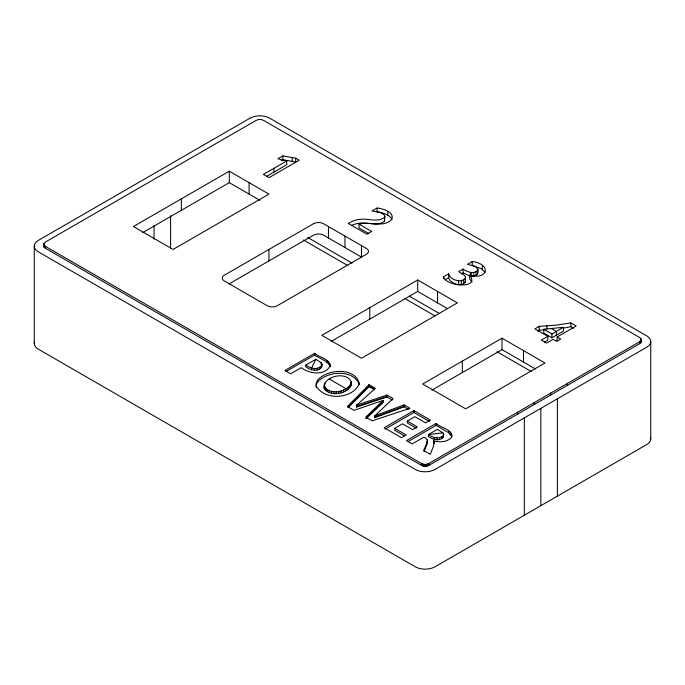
<?xml version="1.0" encoding="UTF-8"?>
<svg xmlns="http://www.w3.org/2000/svg" width="685" height="685" viewBox="0 0 685 685"><rect width="100%" height="100%" fill="white"/><g stroke="black" fill="none" stroke-linecap="round" stroke-linejoin="round"><path stroke-width="1.03" d="M424.041 451.526L427.423 443.263L427.457 440.044L426.027 438.357L423.929 437.141L412.199 443.914L406.453 440.592L436.157 423.441C439.941 427.611 453.735 429.444 451.381 437.45C447.031 442.382 439.496 442.501 433.596 440.789L434.102 443.615L433.596 440.789M427.457 440.044L426.772 443.263L423.647 450.524L430.308 454.369L433.519 446.038L434.102 441.714M427.423 443.263L426.969 441.029M351.474 384.919C351.628 370.397 323.046 374.618 324.091 387.898C328.731 398.216 352.381 393.592 350.994 382.213M351.516 381.622C349.384 392.428 326.959 396.521 324.151 384.559M324.091 387.898L324.151 386.468M330.29 365.002C326.265 376.33 309.132 373.933 301.237 367.682L290.705 373.77L284.951 370.448L314.663 353.297C319.261 357.519 330.196 358.871 330.29 366.723C327.832 360.301 319.544 358.94 314.663 355.01L285.85 371.647M43.677 244.202L45.407 242.045L256.113 120.397L258.665 119.49L261.045 119.49L263.588 120.397L639.593 337.474C642.059 338.544 642.059 342.637 639.593 343.707L428.887 465.355L426.335 466.262L423.955 466.262L421.412 465.355L45.407 248.27L43.84 246.797L43.677 244.202L45.407 246.36L421.412 463.445L423.955 464.353L426.335 464.353L428.887 463.445L639.593 341.798L641.323 339.64M43.677 246.112L44.294 244.785M471.28 276.406L473.797 276.303L477.548 274.248L477.907 269.179L475.313 266.516L467.504 264.29L472.248 261.55C491.462 263.759 488.277 280.482 469.662 275.113L469.662 278.932L472.136 282.066M477.548 274.248L477.907 269.179M443.306 437.407L443.683 434.187L442.904 432.817L437.432 429.349L428.433 434.547L428.433 436.456C432.577 439.599 439.145 441.525 443.306 437.407L443.683 434.187M321.565 367.502L322.018 364.257L321.119 362.673L315.828 359.265L305.741 365.088L305.741 366.809C310.236 370.157 317.181 372.109 321.565 367.502L322.018 364.257M443.546 278.726L443.546 276.817L448.658 273.872L448.658 277.69A15.686 9.059 0 0 0 451.586 281.809C455.345 284.78 461.664 286.244 465.235 282.246L465.372 276.834L464.053 275.079L458.667 271.637L463.069 269.094C467.179 271.834 473.412 274.591 477.548 270.429M465.235 282.246L465.483 281.475M351.362 225.536A16.628 9.599 0 0 1 358.777 223.327C367.16 221.469 377.11 226.898 384.396 221.255L384.85 216.177L384.191 214.842L380.269 212.478L371.989 210.98L377.058 208.052C382.769 208.257 397.035 213.215 390.596 220.561C381.382 227.685 369.275 221.315 359.034 224.149L359.034 227.959L368.924 233.679M384.396 221.255L384.85 216.177M315.828 359.265L311.589 368.093L311.589 369.814M392.205 399.971L387.016 396.975L356.62 407.07L356.62 405.16L375.346 388.335L369.035 384.687L347.398 406.496L354.034 410.332L383.103 400.477L383.103 402.386L366.509 418.295M348.143 407.104L369.035 386.04L374.447 389.166M348.143 407.652L369.035 386.597L369.035 384.687M365.781 418.475L383.103 401.83M448.658 273.872A15.686 9.059 0 0 0 451.586 277.99C455.345 280.961 461.664 282.425 465.235 278.427M442.904 432.817L428.433 434.547C432.577 437.689 439.145 439.616 443.306 435.497M305.741 365.088C310.236 368.436 317.181 370.388 321.565 365.781M384.396 217.436C377.11 223.079 367.16 217.659 358.777 219.508A16.628 9.599 0 0 0 350.574 222.154L348.34 223.447L366.886 234.159L371.63 231.419L359.034 224.149M408.251 409.236L404.073 406.821L374.926 417.593L374.926 415.684L393.07 398.567L387.016 395.065L356.62 405.16M374.926 417.593L376.878 416.06M383.103 400.477L365.781 417.114L372.22 420.83L409.921 408.294L404.073 404.912L374.926 415.684M229.269 171.199L133.404 226.547L173.074 249.451L268.948 194.103L229.269 171.199L229.269 182.647L142.617 232.677M286.741 160.924L263.391 174.401L269.025 177.655L299.217 160.221L295.663 158.175L282.845 155.897L277.862 158.774L286.741 160.924L286.741 164.743L266.893 176.199M281.184 160.675L282.845 159.716L295.663 161.994L295.663 158.175M228.867 284.044L313.576 235.135A7.013 4.05 0 0 1 323.491 235.135L361.509 257.089L361.509 245.632M417.713 279.994L321.839 335.342L361.509 358.246L457.383 302.898L417.713 279.994L417.713 291.442L331.06 341.472M445.25 279.651L448.658 277.69M461.305 273.923L463.069 272.913L470.518 276.226M502.011 338.202L422.671 384.011L465.646 408.825L544.986 363.016L502.011 338.202L502.011 349.658L535.242 368.847M557.145 340.787L557.145 336.969L576.179 325.983L570.87 322.918L556.451 325.11L539.223 326.368L534.882 328.868L547.82 336.335L547.82 340.154L544.541 342.046M431.892 390.142L502.011 349.658M537.485 331.18L539.223 330.179L544.01 329.913M416.403 428.202L407.301 422.953L407.301 421.044L414.87 416.668L425.642 422.893L430.428 420.136L413.894 410.589L384.191 427.74L401.384 437.672L406.145 434.915L394.706 428.313L394.706 430.223L404.39 435.814M385.09 429.127L413.894 412.498L429.512 421.515M547.82 336.335L541.261 340.128L546.467 343.134L553.026 339.349L556.58 341.395L560.698 339.015L557.145 336.969M543.787 329.254L551.939 333.963L563.438 327.319L563.438 331.138L551.939 337.782L543.787 333.073L543.787 329.254L563.438 327.319M394.706 428.313L402.532 423.792L412.55 429.572L417.311 426.823L407.301 421.044M408.251 441.465L436.157 425.351L448.538 432.646L451.963 436.79L451.963 434.881M404.073 406.274L374.926 417.037M387.016 396.427L356.62 406.513M564.32 327.927L570.87 326.736L573.525 328.269M551.605 328.663L556.357 331.412L556.357 335.23M229.269 182.647L259.932 200.345M417.713 291.442L447.459 308.618M307.676 237.464L352.081 263.1M409.433 296.211L439.042 313.302M303.438 239.973L347.886 265.634M404.373 298.249L434.924 315.888M496.967 351.713L531.226 371.493M369.035 386.597L374.447 389.722M329.331 378.985L345.942 388.669L345.942 390.578M469.662 275.113C480.647 289.361 445.926 286.553 443.546 276.817M485.203 272.245L481.007 268.563L472.248 265.369L472.248 261.55M640.706 340.222L641.323 341.541M392.162 219.157C388.832 214.328 382.59 212.59 377.058 211.87L377.058 208.052M359.308 384.593C353.528 369.035 327.909 370.996 317.968 381.605A19.805 11.439 0 0 0 316.222 387.624M650.75 341.541L650.75 438.888M641.16 338.947L641.16 342.235M640.706 340.959L640.706 342.868M639.593 341.798L639.593 343.707M570.87 322.918L570.87 326.736M567.3 383.531L567.3 385.441M557.385 398.807L557.385 496.146M551.939 333.963L551.939 337.782M550.774 393.079L550.774 394.988M546.878 325.94L546.878 328.8M540.85 408.346L540.85 505.693M539.223 326.368L539.223 330.179M534.24 402.617L534.24 404.527M524.325 417.893L524.325 515.231M523.494 350.609L523.494 362.065M517.714 412.164L517.714 414.074M482.308 265.6L482.308 269.419M476.084 271.62L476.084 275.438M473.797 272.484L473.797 276.303M471.28 272.587L471.28 275.447M470.518 272.407L470.518 275.267M463.651 279.848L463.651 283.667M463.069 269.094L463.069 272.913M462.341 361.106L462.341 372.563M461.313 280.747L461.313 284.558M458.693 280.893L458.693 284.712M451.389 433.545L451.389 435.446M450.25 432.158L450.25 434.067M448.538 430.737L448.538 432.646M441.774 436.747L441.774 438.657M439.547 437.629L439.547 439.53M437.544 291.442L437.544 302.898M436.97 437.903L436.97 439.813M436.157 423.441L436.157 425.351M434.307 437.544L434.307 439.453M428.887 463.445L428.887 465.355M427.449 464.087L427.449 465.997M426.335 464.353L426.335 466.262M425.145 464.439L425.145 466.348M423.955 464.353L423.955 466.262M422.85 464.087L422.85 465.997M421.412 463.445L421.412 465.355M413.894 410.589L413.894 412.498M404.073 404.912L404.073 406.821M387.796 211.374L387.796 215.193M387.016 395.065L387.016 396.975M375.029 415.744L375.029 417.644M369.772 307.668L369.772 319.116M356.765 405.237L356.765 407.147M350.874 384.431L350.874 386.34M349.761 385.852L349.761 387.761M348.117 387.265L348.117 389.174M344.983 236.094L344.983 247.542M343.57 389.885L343.57 391.794M341.164 390.792L341.164 392.702M338.724 391.4L338.724 393.31M336.258 391.709L336.258 393.618M333.835 391.709L333.835 393.618M331.54 391.375L331.54 393.284M329.776 363.529L329.776 365.251M329.365 390.715L329.365 392.625M328.637 362.04L328.637 363.752M328.449 226.547L328.449 238.003M327.319 389.731L327.319 391.64M326.865 360.515L326.865 362.228M325.683 388.575L325.683 390.484M324.724 383.103L324.724 385.013M324.604 387.333L324.604 389.243M321.119 362.673L321.119 364.394M319.767 367.246L319.767 368.958M317.146 368.325L317.146 370.046M314.663 353.297L314.663 355.01M314.415 368.616L314.415 370.328M292.221 157.756L292.221 161.574M282.845 155.897L282.845 159.716M273.906 168.339L273.906 172.149M268.948 249.451L268.948 260.908M249.109 182.647L249.109 194.103M181.337 198.873L181.337 210.329M170.591 215.784L170.591 248.655M154.065 225.331L154.065 239.116M45.407 246.36L45.407 248.27M44.294 245.53L44.294 247.439M43.84 243.517L43.84 246.797M34.25 246.112L34.25 343.459M650.536 437.475A14.025 8.1 0 0 1 646.64 444.616L435.069 566.769A14.025 8.1 0 0 1 415.23 566.769L38.36 349.179A14.025 8.1 0 0 1 34.464 342.046M359.385 383.437C353.075 399.175 325.212 400.871 316.401 386.468A19.805 11.439 0 0 1 317.968 379.695C327.815 368.992 354.753 366.997 359.385 383.437M249.931 118.231L38.36 240.384A14.025 8.1 0 0 0 38.36 251.84L415.23 469.422A14.025 8.1 0 0 0 435.069 469.422L646.64 347.269A14.025 8.1 0 0 0 646.64 335.821L269.77 118.231A14.025 8.1 0 0 0 249.931 118.231M313.576 223.687L224.312 275.216A7.013 4.05 0 0 0 224.312 280.944L267.287 305.758A7.013 4.05 0 0 0 277.211 305.758L366.466 254.221A7.013 4.05 0 0 0 366.466 248.501L323.491 223.687A7.013 4.05 0 0 0 313.576 223.687"/></g></svg>
